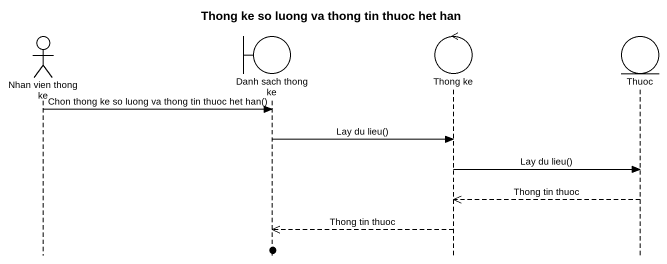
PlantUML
@startuml
title Thong ke so luong va thong tin thuoc het han
hide footbox
actor "Nhan vien thong ke" as Nhan_vien_thong_ke
boundary "Danh sach thong ke" as Danh_sach_thong_ke
control "Thong ke" as Thong_ke
entity Thuoc

Nhan_vien_thong_ke -> Danh_sach_thong_ke : Chon thong ke so luong va thong tin thuoc het han()
Danh_sach_thong_ke -> Thong_ke : Lay du lieu()
Thong_ke -> Thuoc : Lay du lieu()
Thuoc -->> Thong_ke : Thong tin thuoc
Thong_ke -->> Danh_sach_thong_ke : Thong tin thuoc
@enduml
